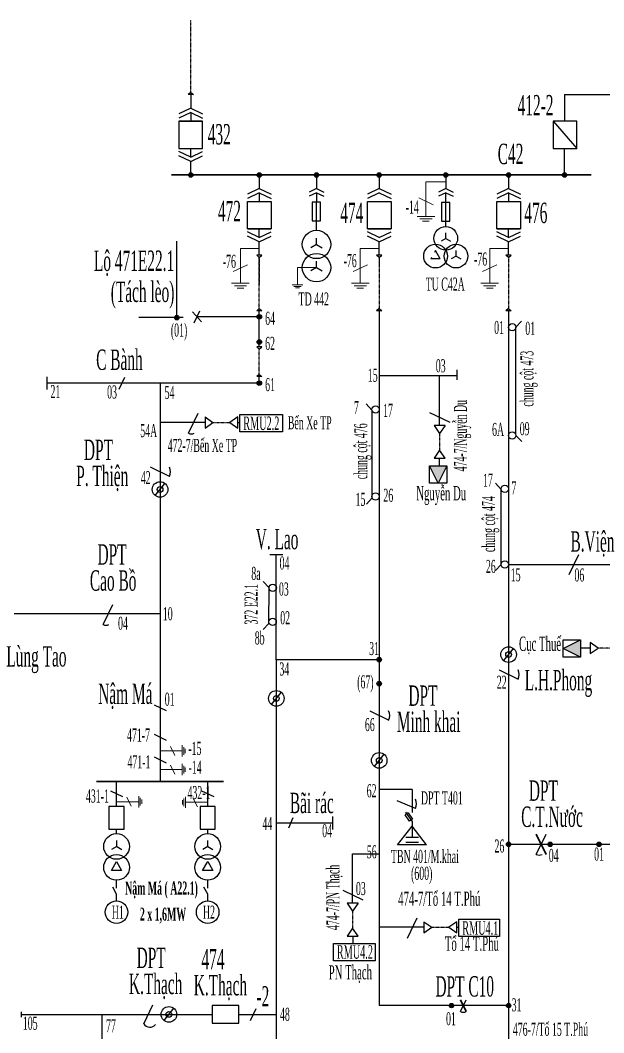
# Model space of a CAD drawing. Header units: inches. Extents: x 5954 to 16840, y 1852 to 5708.
# Drawn here: x 15927 to 16152.9, y 2821.3 to 3213.5 of the extents above; entities that cross this region are included whole.
import ezdxf

# ---------------------------------------------------------------- set-up
doc = ezdxf.new("R2010")
doc.units = ezdxf.units.IN
doc.header["$LTSCALE"] = 0.007
doc.header["$MEASUREMENT"] = 0
doc.linetypes.add('HIDDENX2', pattern=[0.75, 0.5, -0.25])
for name, color, linetype, lineweight in [('0.4+6kV', 6, 'Continuous', 25), ('Cap 22', 170, 'HIDDENX2', 25), ('DZ 22+10', 170, 'Continuous', 25), ('DZ 35', 30, 'Continuous', 25), ('TC 110', 1, 'Continuous', 35), ('TC 22', 170, 'Continuous', 35), ('Tiep dat', 7, 'Continuous', 15)]:
    doc.layers.add(name, color=color, linetype=linetype, lineweight=lineweight)
doc.layers.add('Chu', color=7, linetype='Continuous')
doc.layers.add('so', color=7, linetype='Continuous')
doc.styles.add('chu', font='times.ttf', dxfattribs={"width": 0.5, "height": 0.2})

msp = doc.modelspace()

# ---------------------------------------------------------------- hatches: boundary and pattern name
at = {"layer": 'DZ 22+10'}
for points in [[(15992.14, 3153.57, -1), (15993.87, 3153.57, -1)], [(16018.68, 3153.57, -1), (16020.41, 3153.57, -1)], [(16040.82, 3153.57, -1), (16042.55, 3153.57, -1)], [(16065.12, 3153.57, -1), (16066.84, 3153.57, -1)], [(16090.9, 3153.57, -1), (16092.63, 3153.57, -1)], [(16115.23, 3153.57, -1), (16116.95, 3153.57, -1)], [(16136.91, 3153.57, -1), (16138.64, 3153.57, -1)], [(15986.73, 3098.29, -1), (15988.46, 3098.29, -1)], [(16018.68, 3098.58, -1), (16020.41, 3098.58, -1)], [(16018.68, 3088.87, -1), (16020.41, 3088.87, -1)], [(16018.68, 3072.88, -1), (16020.41, 3072.88, -1)], [(16065.12, 2965.78, -1), (16066.84, 2965.78, -1)], [(16065.12, 2956.48, -1), (16066.84, 2956.48, -1)], [(16115.23, 2894.24, -1), (16116.95, 2894.24, -1)], [(16131.33, 2894.24, -1), (16133.06, 2894.24, -1)], [(16150.25, 2894.24, -1), (16151.97, 2894.24, -1)], [(16093.12, 2831.77, -1), (16094.85, 2831.77, -1)], [(16115.23, 2831.77, -1), (16116.95, 2831.77, -1)]]:
    msp.add_hatch(color=170, dxfattribs=at).paths.add_polyline_path(points)
at = {"layer": 'DZ 22+10', "ltscale": 0.06}
for points in [[(16088.8, 3034.2), (16085.45, 3040.9), (16092.15, 3040.9)], [(16137.21, 2970.17), (16143.91, 2973.52), (16143.91, 2966.82)]]:
    msp.add_hatch(color=256, dxfattribs=at).paths.add_polyline_path(points)

# ---------------------------------------------------------------- linework, layer by layer
at = {"layer": '0.4+6kV'}
for p, q in [((16087.79, 3124.24), (16087.4, 3123.56)), ((16089.62, 3121.08), (16087.79, 3124.24)), ((16095.73, 3122.13), (16095.73, 3124.24)), ((16041.69, 3117.67), (16041.69, 3120.2)), ((16086.29, 3121.63), (16085.97, 3121.08)), ((16089.62, 3121.08), (16085.97, 3121.08)), ((16095.73, 3122.13), (16093.9, 3121.08)), ((16095.73, 3122.13), (16097.56, 3121.08)), ((16041.69, 3117.67), (16039.49, 3116.4)), ((16041.69, 3117.67), (16043.88, 3116.4)), ((15962.27, 2884.17), (15964.25, 2887.59)), ((15964.25, 2887.59), (15966.23, 2884.17)), ((15997.57, 2884.17), (15999.55, 2887.59)), ((15999.55, 2887.59), (16001.53, 2884.17)), ((15966.23, 2884.17), (15962.27, 2884.17)), ((16001.53, 2884.17), (15997.57, 2884.17)), ((15964.25, 2877.24), (15964.25, 2880.34)), ((15999.55, 2877.24), (15999.55, 2880.34)), ((15964.25, 2874.91), (15962.78, 2877.66)), ((15999.55, 2874.91), (15998.08, 2877.66)), ((15964.25, 2872.38), (15964.25, 2874.91)), ((15999.55, 2872.38), (15999.55, 2874.91))]:
    msp.add_line(p, q, dxfattribs=at)
at = {"layer": '0.4+6kV', "color": 20, "ltscale": 0.06}
for p, q in [((15979.23, 3029.35), (15982.98, 3034.08)), ((15979.23, 3029.35), (15982.98, 3034.08)), ((16114.22, 2965.4), (16117.96, 2970.13)), ((16114.22, 2965.4), (16117.96, 2970.13)), ((16024.26, 2948.4), (16028.01, 2953.13)), ((16064.11, 2924.4), (16067.85, 2929.13)), ((15982.67, 2825.99), (15986.42, 2830.72)), ((15982.67, 2825.99), (15986.42, 2830.72))]:
    msp.add_line(p, q, dxfattribs=at)
at = {"layer": '0.4+6kV'}
for centre, radius in [((16087.79, 3122.13), 4.58), ((16095.73, 3122.13), 4.58), ((16041.69, 3117.67), 5.5), ((15964.25, 2885.31), 4.97), ((15999.55, 2885.31), 4.97), ((15964.25, 2867.99), 4.38), ((15964.25, 2867.99), 4.38), ((15999.55, 2867.99), 4.38), ((15999.55, 2867.99), 4.38)]:
    msp.add_circle(centre, radius, dxfattribs=at)
at = {"layer": '0.4+6kV', "color": 20, "ltscale": 0.06}
for centre, radius in [((15981.11, 3031.72), 3.02), ((15981.11, 3031.72), 3.02), ((15981.11, 3031.72), 1.11), ((16116.09, 2967.77), 3.02), ((16116.09, 2967.77), 3.02), ((16116.09, 2967.77), 1.11), ((16026.13, 2950.77), 3.02), ((16026.13, 2950.77), 3.02), ((16026.13, 2950.77), 1.11), ((16065.98, 2926.77), 3.02), ((16065.98, 2926.77), 3.02), ((16065.98, 2926.77), 1.11), ((15984.55, 2828.35), 3.02), ((15984.55, 2828.35), 3.02), ((15984.55, 2828.35), 1.11)]:
    msp.add_circle(centre, radius, dxfattribs=at)
at = {"layer": 'Cap 22'}
for p, q in [((15993, 3185.5), (15993, 3213.62)), ((16019.54, 3121.64), (16019.54, 3111.08)), ((16019.54, 3101.78), (16019.54, 3121.64)), ((16065.98, 3121.64), (16065.98, 3101.78)), ((16116.09, 3121.64), (16116.09, 3101.78)), ((16019.54, 3076.31), (16019.54, 3086.13)), ((16001.6, 3057.68), (16008.14, 3057.68)), ((16089.36, 3053.43), (16089.36, 3046.9)), ((16157.36, 2970.29), (16150.82, 2970.29)), ((16055.7, 2868.31), (16055.7, 2861.77)), ((16086.41, 2862.12), (16092.94, 2862.12))]:
    msp.add_line(p, q, dxfattribs=at)
at = {"layer": 'DZ 22+10', "color": 170}
for p, q in [((15993, 3185.5), (15991.99, 3184.7)), ((15993, 3185.5), (15994.02, 3184.7)), ((15994.02, 3184.7), (15991.99, 3184.7)), ((15993, 3184.7), (15993, 3179.45)), ((16137.77, 3184.7), (16178.14, 3184.7)), ((16137.77, 3184.7), (16137.77, 3174.44)), ((15993, 3179.45), (15988.42, 3177.22)), ((15993, 3177.82), (15988.42, 3175.6)), ((15993, 3179.45), (15997.59, 3177.22)), ((15993, 3177.82), (15993, 3174.44)), ((15993, 3177.82), (15997.59, 3175.6)), ((15988.42, 3174.44), (15997.59, 3174.44)), ((15993, 3160.44), (15988.42, 3162.67)), ((15993, 3160.44), (15993, 3163.82)), ((15993, 3160.44), (15997.59, 3162.67)), ((16137.77, 3153.57), (16137.77, 3163.82)), ((15993, 3158.82), (15988.42, 3161.04)), ((15993, 3158.82), (15997.59, 3161.04)), ((15993, 3153.57), (15993, 3158.82)), ((16019.54, 3153.57), (16019.54, 3148.32)), ((16041.69, 3153.57), (16041.69, 3148.32)), ((16065.98, 3153.57), (16065.98, 3148.32)), ((16091.76, 3153.57), (16091.76, 3148.32)), ((16116.09, 3153.57), (16116.09, 3148.32)), ((16019.54, 3148.32), (16014.96, 3146.1)), ((16019.54, 3146.69), (16014.96, 3144.47)), ((16019.54, 3148.32), (16024.12, 3146.1)), ((16019.54, 3146.69), (16019.54, 3143.32)), ((16019.54, 3146.69), (16024.12, 3144.47)), ((16041.69, 3148.32), (16038.85, 3146.94)), ((16041.69, 3146.69), (16038.85, 3145.32)), ((16041.69, 3148.32), (16044.52, 3146.94)), ((16041.69, 3146.69), (16044.52, 3145.32)), ((16041.69, 3146.69), (16041.69, 3143.07)), ((16065.98, 3148.32), (16061.4, 3146.1)), ((16065.98, 3146.69), (16061.4, 3144.47)), ((16065.98, 3148.32), (16070.56, 3146.1)), ((16065.98, 3146.69), (16070.56, 3144.47)), ((16091.76, 3148.32), (16088.93, 3146.94)), ((16091.76, 3146.69), (16088.93, 3145.32)), ((16091.76, 3148.32), (16094.6, 3146.94)), ((16091.76, 3146.69), (16094.6, 3145.32)), ((16091.76, 3133.59), (16091.76, 3146.69)), ((16116.09, 3148.32), (16111.51, 3146.1)), ((16116.09, 3146.69), (16111.51, 3144.47)), ((16116.09, 3148.32), (16120.67, 3146.1)), ((16116.09, 3146.69), (16120.67, 3144.47)), ((16116.09, 3146.69), (16116.09, 3143.32)), ((16043.29, 3143.07), (16040.08, 3143.07)), ((16040.08, 3143.07), (16040.08, 3135.76)), ((16041.69, 3132.14), (16041.69, 3143.07)), ((16043.29, 3135.76), (16043.29, 3143.07)), ((16093.37, 3142.96), (16090.15, 3142.96)), ((16090.15, 3142.96), (16090.15, 3135.65)), ((16093.37, 3135.65), (16093.37, 3142.96)), ((16040.08, 3135.76), (16043.29, 3135.76)), ((16090.15, 3135.65), (16093.37, 3135.65)), ((16014.96, 3132.69), (16024.12, 3132.69)), ((16019.54, 3129.32), (16014.96, 3131.54)), ((16019.54, 3129.32), (16019.54, 3132.69)), ((16019.54, 3129.32), (16024.12, 3131.54)), ((16061.4, 3132.69), (16070.56, 3132.69)), ((16065.98, 3129.32), (16061.4, 3131.54)), ((16065.98, 3129.32), (16070.56, 3131.54)), ((16091.76, 3129.01), (16091.76, 3131.12)), ((16111.51, 3132.69), (16120.67, 3132.69)), ((16116.09, 3129.32), (16111.51, 3131.54)), ((16116.09, 3129.32), (16116.09, 3132.69)), ((16116.09, 3129.32), (16120.67, 3131.54)), ((15987.6, 3098.29), (15987.6, 3127.87)), ((16019.54, 3127.69), (16014.96, 3129.92)), ((16019.54, 3127.69), (16024.12, 3129.92)), ((16019.54, 3122.44), (16019.54, 3127.69)), ((16041.75, 3126.61), (16039.56, 3125.34)), ((16041.75, 3126.61), (16041.75, 3129.14)), ((16041.75, 3126.61), (16043.95, 3125.34)), ((16065.98, 3127.69), (16061.4, 3129.92)), ((16065.98, 3127.69), (16070.56, 3129.92)), ((16065.98, 3122.44), (16065.98, 3127.69)), ((16091.76, 3129.01), (16089.94, 3127.95)), ((16091.76, 3129.01), (16093.59, 3127.95)), ((16116.09, 3127.69), (16111.51, 3129.92)), ((16116.09, 3127.69), (16120.67, 3129.92)), ((16116.09, 3122.44), (16116.09, 3127.69)), ((16019.54, 3121.64), (16018.53, 3122.44)), ((16020.56, 3122.44), (16018.53, 3122.44)), ((16019.54, 3121.64), (16020.56, 3122.44)), ((16065.98, 3121.64), (16064.97, 3122.44)), ((16066.99, 3122.44), (16064.97, 3122.44)), ((16065.98, 3121.64), (16066.99, 3122.44)), ((16116.09, 3121.64), (16115.08, 3122.44)), ((16117.1, 3122.44), (16115.08, 3122.44)), ((16116.09, 3121.64), (16117.1, 3122.44)), ((16065.98, 3121.2), (16065.98, 3117.82)), ((15993.72, 3100.54), (15997.16, 3096.64)), ((15994.3, 3096.24), (15996.57, 3100.91)), ((16019.54, 3101.78), (16018.53, 3100.98)), ((16020.56, 3100.98), (16018.53, 3100.98)), ((16019.54, 3101.78), (16020.56, 3100.98)), ((16019.54, 3086.93), (16019.54, 3100.98)), ((16065.98, 3101.78), (16064.97, 3100.98)), ((16066.99, 3100.98), (16064.97, 3100.98)), ((16065.98, 3101.78), (16066.99, 3100.98)), ((16065.98, 3100.98), (16065.98, 3050.9)), ((16116.09, 3101.78), (16115.08, 3100.98)), ((16117.1, 3100.98), (16115.08, 3100.98)), ((16116.09, 3101.78), (16117.1, 3100.98)), ((16116.09, 3100.98), (16116.09, 3057.21)), ((15990.05, 3098.29), (15972.9, 3098.29)), ((16019.54, 3098.58), (15995.43, 3098.58)), ((16118.89, 3094.59), (16121.14, 3096.98)), ((16118.89, 3052.99), (16118.93, 3094.59)), ((16019.54, 3086.13), (16018.53, 3086.93)), ((16020.56, 3086.93), (16018.53, 3086.93)), ((16019.54, 3086.13), (16020.56, 3086.93)), ((15937.42, 3070.39), (15937.42, 3075.37)), ((16019.54, 3076.31), (16018.53, 3075.51)), ((16020.56, 3075.51), (16018.53, 3075.51)), ((16019.54, 3076.31), (16020.56, 3075.51)), ((16019.54, 3072.88), (16019.54, 3075.51)), ((16065.98, 3075.94), (16095.98, 3075.94)), ((16089.36, 3056.52), (16089.36, 3075.7)), ((16096.2, 3074.17), (16096.2, 3078.01)), ((16019.54, 3072.88), (15937.42, 3072.88)), ((15965.23, 3070.55), (15967.5, 3075.22)), ((15981.11, 3072.88), (15981.11, 3016.63)), ((16060.93, 3064.87), (16063.18, 3062.48)), ((15992.12, 3053.49), (15995.9, 3061.28)), ((15998.52, 3059.83), (15998.52, 3055.53)), ((15998.52, 3059.83), (16001.6, 3057.68)), ((16011.22, 3059.83), (16008.14, 3057.68)), ((16011.22, 3055.53), (16011.22, 3059.83)), ((16063.26, 3028.45), (16063.29, 3062.11)), ((16085.5, 3061.59), (16093.29, 3057.81)), ((15998.52, 3057.68), (15981.1, 3057.68)), ((15998.52, 3055.53), (16001.6, 3057.68)), ((16008.14, 3057.68), (16011.22, 3055.53)), ((16011.22, 3057.68), (16012.03, 3057.7)), ((16091.51, 3056.52), (16087.22, 3056.52)), ((16087.22, 3056.52), (16089.36, 3053.43)), ((16091.51, 3056.52), (16089.36, 3053.43)), ((16116.09, 3057.21), (16116.09, 2775.22)), ((16118.93, 3052.66), (16121.18, 3050.27)), ((16065.98, 3050.9), (16065.98, 2831.77)), ((16089.36, 3046.9), (16087.22, 3043.81)), ((16091.51, 3043.81), (16089.36, 3046.9)), ((15984.77, 3036.76), (15977.44, 3040.32)), ((16087.22, 3043.81), (16091.51, 3043.81)), ((16089.36, 3040.98), (16089.36, 3043.81)), ((15981.11, 3033.74), (15981.11, 2918.64)), ((16111.01, 3034.15), (16113.26, 3031.76)), ((16061, 3026.06), (16063.26, 3028.45)), ((16113.25, 3002.67), (16113.26, 3031.79)), ((16028.7, 3006.38), (16023.56, 3006.38)), ((16026.13, 2965.78), (16026.13, 3006.38)), ((16139.56, 2998.78), (16143.34, 3006.57)), ((16111, 3000.28), (16113.25, 3002.67)), ((16116.09, 3002.67), (16156.35, 3002.67)), ((15959.02, 2979.39), (15962.8, 2987.18)), ((15981.11, 2983.58), (15916.74, 2983.58)), ((16147.74, 2970.29), (16144, 2970.26)), ((16147.74, 2972.43), (16147.74, 2968.14)), ((16150.82, 2970.29), (16147.74, 2972.43)), ((16147.74, 2968.14), (16150.82, 2970.29)), ((16065.98, 2965.78), (16026.13, 2965.78)), ((16026.13, 2965.78), (16026.13, 2863.86)), ((16112.42, 2961.79), (16119.76, 2958.23)), ((15978.77, 2948.3), (15983.44, 2946.03)), ((16062.31, 2945.95), (16069.65, 2942.39)), ((15978.77, 2936.92), (15983.44, 2934.65)), ((15978.77, 2928.09), (15983.44, 2925.82)), ((15964.25, 2908.89), (15964.25, 2918.64)), ((15999.55, 2908.89), (15999.55, 2918.64)), ((15961.92, 2915.01), (15966.59, 2912.74)), ((15997.21, 2915.01), (16001.89, 2912.74)), ((16078.72, 2915.44), (16065.98, 2915.44)), ((16078.72, 2915.44), (16078.72, 2906.59)), ((16080.01, 2908.13), (16072.93, 2911.14)), ((16076.19, 2906.74), (16078.72, 2903.03)), ((16032.49, 2904.52), (16030.89, 2900.45)), ((16047.97, 2899.94), (16047.97, 2905.08)), ((16077.25, 2906.44), (16076.09, 2905.66)), ((16077.73, 2903.25), (16076.09, 2905.66)), ((16077.25, 2906.44), (16078.88, 2904.04)), ((16078.88, 2904.04), (16077.73, 2903.25)), ((16078.72, 2903.03), (16078.72, 2896.99)), ((15964.25, 2898.38), (15964.25, 2900.12)), ((15999.55, 2898.38), (15999.55, 2900.12)), ((16026.13, 2902.51), (16047.97, 2902.51)), ((16073.12, 2894.09), (16078.72, 2901.29)), ((16084.33, 2894.09), (16078.72, 2901.29)), ((15964.32, 2893.38), (15964.32, 2895.67)), ((15999.61, 2893.38), (15999.61, 2895.67)), ((16076.25, 2896.99), (16081.2, 2896.99)), ((16076.25, 2895.1), (16081.2, 2895.1)), ((16126.82, 2890.35), (16130.6, 2898.14)), ((15964.32, 2893.38), (15962.34, 2892.24)), ((15964.32, 2893.38), (15966.29, 2892.24)), ((15999.61, 2893.38), (15997.63, 2892.24)), ((15999.61, 2893.38), (16001.59, 2892.24)), ((16084.33, 2894.09), (16073.12, 2894.09)), ((16158.64, 2894.24), (16116.09, 2894.24)), ((16055.7, 2871.39), (16055.7, 2890.58)), ((16055.7, 2890.58), (16065.98, 2890.58)), ((16051.84, 2876.46), (16059.63, 2872.68)), ((16057.85, 2871.39), (16053.56, 2871.39)), ((16053.56, 2871.39), (16055.7, 2868.31)), ((16057.85, 2871.39), (16055.7, 2868.31)), ((16026.13, 2863.86), (16026.13, 2805.99)), ((16076.92, 2857.93), (16080.7, 2865.72)), ((16083.32, 2864.27), (16083.32, 2859.97)), ((16083.32, 2864.27), (16086.41, 2862.12)), ((16096.03, 2864.27), (16092.94, 2862.12)), ((16096.03, 2859.97), (16096.03, 2864.27)), ((16055.7, 2861.77), (16053.56, 2858.69)), ((16057.85, 2858.69), (16055.7, 2861.77)), ((16083.32, 2862.12), (16065.91, 2862.12)), ((16083.32, 2859.97), (16086.41, 2862.12)), ((16092.94, 2862.12), (16096.03, 2859.97)), ((16096.03, 2862.12), (16096.84, 2862.14)), ((16053.56, 2858.69), (16057.85, 2858.69)), ((16055.86, 2855.86), (16055.86, 2858.69)), ((16097.42, 2829.48), (16099.64, 2834.06)), ((15927.46, 2827.32), (15927.46, 2829.39)), ((15927.46, 2828.35), (16001.26, 2828.35)), ((15958.6, 2828.35), (15958.6, 2785.63)), ((15974.77, 2824.69), (15978.33, 2832.02)), ((16011.57, 2828.35), (16026.13, 2828.35)), ((16016.16, 2826.06), (16018.39, 2830.64)), ((16116.09, 2831.77), (16065.98, 2831.77))]:
    msp.add_line(p, q, dxfattribs=at)
at = {"layer": 'DZ 22+10'}
msp.add_line((16133.42, 3174.44), (16142.58, 3163.82), dxfattribs=at)
at = {"layer": 'DZ 22+10', "ltscale": 0.06}
for p, q in [((16088.8, 3034.2), (16085.45, 3040.9)), ((16092.15, 3040.9), (16088.8, 3034.2)), ((16137.21, 2970.17), (16143.91, 2973.52)), ((16143.91, 2966.82), (16137.21, 2970.17))]:
    msp.add_line(p, q, dxfattribs=at)
at = {"layer": 'DZ 22+10', "color": 170}
for points in [[(15988.42, 3163.82), (15997.59, 3163.82), (15997.59, 3174.44), (15988.42, 3174.44)], [(16133.42, 3163.82), (16142.58, 3163.82), (16142.58, 3174.44), (16133.42, 3174.44)], [(16014.96, 3143.32), (16024.12, 3143.32), (16024.12, 3132.69), (16014.96, 3132.69)], [(16061.4, 3143.32), (16070.56, 3143.32), (16070.56, 3132.69), (16061.4, 3132.69)], [(16111.51, 3143.32), (16120.67, 3143.32), (16120.67, 3132.69), (16111.51, 3132.69)], [(16012.02, 3060.76), (16028.57, 3060.76), (16028.57, 3054.05), (16012.02, 3054.05)], [(15961.33, 2908.89), (15961.33, 2900.12), (15967.18, 2900.12), (15967.18, 2908.89)], [(15996.63, 2908.89), (15996.63, 2900.12), (16002.47, 2900.12), (16002.47, 2908.89)], [(16096.83, 2865.2), (16112.52, 2865.2), (16112.52, 2858.49), (16096.83, 2858.49)], [(16048.22, 2855.86), (16064.39, 2855.86), (16064.39, 2849.15), (16048.22, 2849.15)], [(16001.26, 2824.91), (16011.57, 2824.91), (16011.57, 2831.79), (16001.26, 2831.79)]]:
    msp.add_lwpolyline(points, close=True, dxfattribs=at)
at = {"layer": 'DZ 22+10', "ltscale": 0.06}
for points in [[(16085.45, 3040.9), (16092.15, 3040.9), (16092.15, 3034.2), (16085.45, 3034.2)], [(16143.91, 2973.52), (16143.91, 2966.82), (16137.21, 2966.82), (16137.21, 2973.52)]]:
    msp.add_lwpolyline(points, close=True, dxfattribs=at)
at = {"layer": 'DZ 22+10', "color": 170}
for centre, radius in [((15993, 3153.57), 0.864), ((16019.54, 3153.57), 0.864), ((16041.69, 3153.57), 0.864), ((16065.98, 3153.57), 0.864), ((16091.76, 3153.57), 0.864), ((16116.09, 3153.57), 0.864), ((16137.77, 3153.57), 0.864), ((16041.69, 3126.64), 5.5), ((16091.76, 3129.01), 4.58), ((15987.6, 3098.29), 0.864), ((16019.54, 3098.58), 0.864), ((16117.51, 3094.56), 1.42), ((16019.54, 3088.87), 0.864), ((16019.54, 3072.88), 0.864), ((16064.59, 3062.68), 1.42), ((16117.51, 3052.64), 1.42), ((16114.67, 3031.96), 1.42), ((16064.56, 3029.02), 1.42), ((16114.67, 3002.67), 1.42), ((16024.72, 2993.61), 1.42), ((16024.71, 2980.41), 1.42), ((16065.98, 2965.78), 0.864), ((16065.98, 2956.48), 0.864), ((15964.25, 2893.42), 4.97), ((15999.55, 2893.42), 4.97), ((16116.09, 2894.24), 0.864), ((16132.2, 2894.24), 0.864), ((16151.11, 2894.24), 0.864), ((16093.98, 2831.77), 0.864), ((16116.09, 2831.77), 0.864)]:
    msp.add_circle(centre, radius, dxfattribs=at)
for centre, radius, start, end in [((15993.23, 3055.78), 2.55, 244.1246, 295.8754), ((15981.11, 3038.54), 4.07, 334.1246, 25.8754), ((15960.13, 2981.68), 2.55, 244.1246, 295.8754), ((16116.09, 2960.01), 4.07, 334.1246, 25.8754), ((16065.98, 2944.17), 4.07, 334.1246, 25.8754), ((16076.34, 2909.91), 4.07, 334.1246, 25.8754), ((16127.93, 2892.64), 2.55, 244.1246, 295.8754), ((16098.53, 2831.77), 2.55, 244.1246, 295.8754)]:
    msp.add_arc(centre, radius, start, end, dxfattribs=at)
at = {"layer": 'DZ 22+10'}
msp.add_arc((15977.15, 2826.23), 2.84, 212.9583, 319.9872, dxfattribs=at)
at = {"layer": 'DZ 35'}
for p, q in [((16021.04, 2996.04), (16023.3, 2993.65)), ((16023.28, 2979.84), (16023.3, 2993.65)), ((16021.03, 2977.45), (16023.28, 2979.84))]:
    msp.add_line(p, q, dxfattribs=at)
at = {"layer": 'TC 110', "color": 1}
for p, q in [((16126.82, 2898.14), (16130.6, 2890.35)), ((16097.42, 2834.06), (16099.64, 2829.48))]:
    msp.add_line(p, q, dxfattribs=at)
at = {"layer": 'TC 22'}
for p, q in [((16148.1, 3153.57), (15985.59, 3153.57)), ((15956.55, 2918.64), (16005.66, 2918.64))]:
    msp.add_line(p, q, dxfattribs=at)
at = {"layer": 'Tiep dat'}
for p, q in [((16091.76, 3150.94), (16084.08, 3150.94)), ((16084.08, 3150.94), (16084.08, 3143.34)), ((16084.08, 3150.94), (16084.08, 3143.34)), ((16084.08, 3150.94), (16084.08, 3143.34)), ((16081.33, 3144.68), (16086.83, 3142.01)), ((16081.33, 3144.68), (16086.83, 3142.01)), ((16081.33, 3144.68), (16086.83, 3142.01)), ((16084.08, 3143.34), (16084.08, 3137.47)), ((16084.08, 3143.34), (16084.08, 3137.47)), ((16084.08, 3143.34), (16084.08, 3137.47)), ((16080.64, 3137.47), (16087.52, 3137.47)), ((16080.64, 3137.47), (16087.52, 3137.47)), ((16080.64, 3137.47), (16087.52, 3137.47)), ((16081.73, 3136.53), (16086.43, 3136.53)), ((16081.73, 3136.53), (16086.43, 3136.53)), ((16081.73, 3136.53), (16086.43, 3136.53)), ((16082.78, 3135.62), (16085.37, 3135.62)), ((16082.78, 3135.62), (16085.37, 3135.62)), ((16082.78, 3135.62), (16085.37, 3135.62)), ((16019.54, 3125.07), (16012.23, 3125.07)), ((16012.23, 3125.07), (16012.23, 3117.47)), ((16012.23, 3125.07), (16012.23, 3117.47)), ((16012.23, 3125.07), (16012.23, 3117.47)), ((16065.98, 3125.07), (16058.67, 3125.07)), ((16058.67, 3125.07), (16058.67, 3117.47)), ((16058.67, 3125.07), (16058.67, 3117.47)), ((16058.67, 3125.07), (16058.67, 3117.47)), ((16116.09, 3125.07), (16108.78, 3125.07)), ((16108.78, 3125.07), (16108.78, 3117.47)), ((16108.78, 3125.07), (16108.78, 3117.47)), ((16108.78, 3125.07), (16108.78, 3117.47)), ((16014.98, 3118.8), (16009.48, 3116.13)), ((16014.98, 3118.8), (16009.48, 3116.13)), ((16014.98, 3118.8), (16009.48, 3116.13)), ((16061.42, 3118.8), (16055.92, 3116.13)), ((16061.42, 3118.8), (16055.92, 3116.13)), ((16061.42, 3118.8), (16055.92, 3116.13)), ((16111.53, 3118.8), (16106.03, 3116.13)), ((16111.53, 3118.8), (16106.03, 3116.13)), ((16111.53, 3118.8), (16106.03, 3116.13)), ((16012.23, 3117.47), (16012.23, 3111.59)), ((16012.23, 3117.47), (16012.23, 3111.59)), ((16012.23, 3117.47), (16012.23, 3111.59)), ((16041.69, 3117.67), (16034.31, 3117.67)), ((16034.31, 3117.67), (16034.31, 3110.98)), ((16058.67, 3117.47), (16058.67, 3111.59)), ((16058.67, 3117.47), (16058.67, 3111.59)), ((16058.67, 3117.47), (16058.67, 3111.59)), ((16108.78, 3117.47), (16108.78, 3111.59)), ((16108.78, 3117.47), (16108.78, 3111.59)), ((16108.78, 3117.47), (16108.78, 3111.59)), ((16015.67, 3111.59), (16008.79, 3111.59)), ((16015.67, 3111.59), (16008.79, 3111.59)), ((16015.67, 3111.59), (16008.79, 3111.59)), ((16014.58, 3110.65), (16009.88, 3110.65)), ((16014.58, 3110.65), (16009.88, 3110.65)), ((16014.58, 3110.65), (16009.88, 3110.65)), ((16036.38, 3110.98), (16032.25, 3110.98)), ((16062.1, 3111.59), (16055.23, 3111.59)), ((16062.1, 3111.59), (16055.23, 3111.59)), ((16062.1, 3111.59), (16055.23, 3111.59)), ((16061.02, 3110.65), (16056.32, 3110.65)), ((16061.02, 3110.65), (16056.32, 3110.65)), ((16061.02, 3110.65), (16056.32, 3110.65)), ((16112.21, 3111.59), (16105.34, 3111.59)), ((16112.21, 3111.59), (16105.34, 3111.59)), ((16112.21, 3111.59), (16105.34, 3111.59)), ((16111.13, 3110.65), (16106.43, 3110.65)), ((16111.13, 3110.65), (16106.43, 3110.65)), ((16111.13, 3110.65), (16106.43, 3110.65)), ((16013.52, 3109.74), (16010.93, 3109.74)), ((16013.52, 3109.74), (16010.93, 3109.74)), ((16013.52, 3109.74), (16010.93, 3109.74)), ((16035.73, 3110.42), (16032.9, 3110.42)), ((16035.09, 3109.87), (16033.54, 3109.87)), ((16059.96, 3109.74), (16057.37, 3109.74)), ((16059.96, 3109.74), (16057.37, 3109.74)), ((16059.96, 3109.74), (16057.37, 3109.74)), ((16110.07, 3109.74), (16107.48, 3109.74)), ((16110.07, 3109.74), (16107.48, 3109.74)), ((16110.07, 3109.74), (16107.48, 3109.74)), ((15981.11, 2930.42), (15985.95, 2930.42)), ((15981.11, 2930.42), (15985.95, 2930.42)), ((15981.11, 2930.42), (15985.95, 2930.42)), ((15985.1, 2932.17), (15986.8, 2928.67)), ((15985.1, 2932.17), (15986.8, 2928.67)), ((15985.1, 2932.17), (15986.8, 2928.67)), ((15985.95, 2930.42), (15989.69, 2930.42)), ((15985.95, 2930.42), (15989.69, 2930.42)), ((15985.95, 2930.42), (15989.69, 2930.42)), ((15989.69, 2932.61), (15989.69, 2928.23)), ((15989.69, 2932.61), (15989.69, 2928.23)), ((15989.69, 2932.61), (15989.69, 2928.23)), ((15990.29, 2931.92), (15990.29, 2928.92)), ((15990.29, 2931.92), (15990.29, 2928.92)), ((15990.29, 2931.92), (15990.29, 2928.92)), ((15990.88, 2931.25), (15990.88, 2929.59)), ((15990.88, 2931.25), (15990.88, 2929.59)), ((15990.88, 2931.25), (15990.88, 2929.59)), ((15981.11, 2923.18), (15985.95, 2923.18)), ((15981.11, 2923.18), (15985.95, 2923.18)), ((15981.11, 2923.18), (15985.95, 2923.18)), ((15985.1, 2924.93), (15986.8, 2921.42)), ((15985.1, 2924.93), (15986.8, 2921.42)), ((15985.1, 2924.93), (15986.8, 2921.42)), ((15985.95, 2923.18), (15989.69, 2923.18)), ((15985.95, 2923.18), (15989.69, 2923.18)), ((15985.95, 2923.18), (15989.69, 2923.18)), ((15989.69, 2925.37), (15989.69, 2920.99)), ((15989.69, 2925.37), (15989.69, 2920.99)), ((15989.69, 2925.37), (15989.69, 2920.99)), ((15990.29, 2924.68), (15990.29, 2921.68)), ((15990.29, 2924.68), (15990.29, 2921.68)), ((15990.29, 2924.68), (15990.29, 2921.68)), ((15990.88, 2924), (15990.88, 2922.35)), ((15990.88, 2924), (15990.88, 2922.35)), ((15990.88, 2924), (15990.88, 2922.35)), ((15964.25, 2910.73), (15969.1, 2910.73)), ((15964.25, 2910.73), (15969.1, 2910.73)), ((15964.25, 2910.73), (15969.1, 2910.73)), ((15968.25, 2912.48), (15969.95, 2908.97)), ((15968.25, 2912.48), (15969.95, 2908.97)), ((15968.25, 2912.48), (15969.95, 2908.97)), ((15969.1, 2910.73), (15972.84, 2910.73)), ((15969.1, 2910.73), (15972.84, 2910.73)), ((15969.1, 2910.73), (15972.84, 2910.73)), ((15972.84, 2912.92), (15972.84, 2908.54)), ((15972.84, 2912.92), (15972.84, 2908.54)), ((15972.84, 2912.92), (15972.84, 2908.54)), ((15973.44, 2912.23), (15973.44, 2909.23)), ((15973.44, 2912.23), (15973.44, 2909.23)), ((15973.44, 2912.23), (15973.44, 2909.23)), ((15974.02, 2911.55), (15974.02, 2909.9)), ((15974.02, 2911.55), (15974.02, 2909.9)), ((15974.02, 2911.55), (15974.02, 2909.9)), ((15989.78, 2909.7), (15989.78, 2911.35)), ((15989.78, 2909.7), (15989.78, 2911.35)), ((15989.78, 2909.7), (15989.78, 2911.35)), ((15990.36, 2909.02), (15990.36, 2912.02)), ((15990.36, 2909.02), (15990.36, 2912.02)), ((15990.36, 2909.02), (15990.36, 2912.02)), ((15990.96, 2908.33), (15990.96, 2912.71)), ((15990.96, 2908.33), (15990.96, 2912.71)), ((15990.96, 2908.33), (15990.96, 2912.71)), ((15995.55, 2908.77), (15993.85, 2912.28)), ((15995.55, 2908.77), (15993.85, 2912.28)), ((15995.55, 2908.77), (15993.85, 2912.28)), ((15994.7, 2910.52), (15990.96, 2910.52)), ((15994.7, 2910.52), (15990.96, 2910.52)), ((15994.7, 2910.52), (15990.96, 2910.52)), ((15999.55, 2910.52), (15994.7, 2910.52)), ((15999.55, 2910.52), (15994.7, 2910.52)), ((15999.55, 2910.52), (15994.7, 2910.52))]:
    msp.add_line(p, q, dxfattribs=at)

# ---------------------------------------------------------------- texts
at = {"layer": 'Chu', "style": 'chu', "width": 0.5}
for s, p in [('412-2', (16119.59, 3176.66)), ('432', (15999.58, 3165.4)), ('C42', (16111.89, 3157.79)), ('472', (16003.51, 3135.65)), ('474', (16050.89, 3134.95)), ('476', (16122.2, 3134.96)), ('C Bành', (15956.36, 3078.06)), ('V. Lao', (16018.17, 3008.58)), (' B.Viện', (16138.58, 3007.63)), ('Lùng Tao', (15921.57, 2963.13)), ('Nậm Má', (15957.16, 2948.65)), (' Bãi rác', (16029.89, 2906.33))]:
    msp.add_text(s, height=7.882, dxfattribs=at).set_placement(p)
at = {"layer": 'Chu', "attachment_point": 1, "line_spacing_factor": 0.769231, "style": 'chu'}
for s, insert, char_height, width in [('Lộ 471E22.1', (15955.5, 3124.27), 7.8819, 40.4306), ('(Tách lèo)', (15962.02, 3112.24), 7.882, 40.4306), ('\\P{\\fTimes New Roman|b0|i0|c163|p18;RMU}2.2', (16013.34, 3066.71), 5.2414, 26.8863), ('  DPT \\PP. Thiện', (15948.64, 3051.02), 7.882, 40.4306), ('Nguyễn Du', (16080.34, 3033.02), 5.517, 28.3014), ('  DPT\\PCao Bồ', (15953.92, 3010.5), 7.882, 40.4306), ('\\PCục Thuế', (16120.13, 2981.79), 5.517, 28.3014), (' \\PL.H.Phong', (16122.35, 2971.91), 7.882, 40.4306), ('   DPT\\PMinh khai', (16072.83, 2955.79), 7.882, 40.4306), ('  DPT \\PC.T.N{\\fTimes New Roman|b0|i0|c163|p18;ư}ớc', (16120.97, 2918.99), 7.8819, 40.4306), ('474-7/Tổ 14 T.Phú', (16073.33, 2875.94), 5.5173, 34.9176), ('\\P{\\fTimes New Roman|b0|i0|c163|p18;RMU}4.1', (16098.15, 2871.16), 5.2414, 26.8863), ('Tổ 14 T.Phú', (16091.41, 2858.54), 5.5173, 28.3014), ('  DPT\\PK.Thạch', (15969.07, 2854.22), 7.882, 40.4306), ('  474\\PK.Thạch', (15994.15, 2853.71), 7.882, 40.4306), ('\\P{\\fTimes New Roman|b0|i0|c163|p18;RMU}4.2', (16049.59, 2861.88), 5.2414, 26.8863), ('DPT C10', (16087.78, 2843.16), 7.882, 55.1381), ('-2', (16018.44, 2839.31), 7.882, 40.4306)]:
    msp.add_mtext(s, dxfattribs=dict(at, insert=insert, char_height=char_height, width=width))
at = {"layer": 'Chu', "insert": (16046.37, 2854.48), "char_height": 5.5173, "width": 28.3014, "attachment_point": 1, "rotation": 0.2331, "line_spacing_factor": 0.769231, "style": 'chu'}
msp.add_mtext('{\\fTimes New Roman|b0|i0|c163|p18;\\P}PN Thạch', dxfattribs=at)
at = {"layer": 'so', "style": 'chu', "width": 0.5}
for s, height, p in [('-14', 5.052, (16076.24, 3138.62)), ('-76', 5.052, (16005.41, 3117.58)), ('-76', 5.052, (16052.2, 3117.85)), ('-76', 5.052, (16102.71, 3118.47)), ('TU C42A', 5.052, (16083.98, 3108.77)), ('TD 442', 5.052, (16034.77, 3103)), ('64', 5.052, (16021.81, 3095.51)), ('(01)', 5.052, (15985.29, 3090.97)), ('01', 5.052, (16110.5, 3091.96)), ('01', 5.052, (16122.56, 3091.65)), ('62', 5.052, (16021.81, 3085.8)), ('03', 5.052, (16087.9, 3077.12)), ('15', 5.052, (16061.57, 3073.47)), ('21', 5.052, (15938.67, 3067.13)), ('03', 5.052, (15960.61, 3066.97)), ('54', 5.052, (15982.87, 3066.8)), ('61', 5.052, (16021.81, 3069.81)), ('7', 5.05, (16056.17, 3060.9)), ('17', 5.052, (16067.5, 3059.85)), ('Bến Xe TP', 5.052, (16030.6, 3055.05)), ('54A', 5.052, (15973.43, 3052)), ('6A', 5.052, (16109.68, 3052.45)), ('09', 5.052, (16120.41, 3052.73)), ('472-7/Bến Xe TP', 5.0525, (15984.05, 3046.28)), ('42', 5.052, (15973.65, 3033.79)), ('17', 5.052, (16106.18, 3032.79)), ('7', 5.05, (16117.21, 3029.87)), ('15', 5.052, (16056.84, 3025.4)), ('26', 5.052, (16067.6, 3026.94)), ('04', 5.052, (16027.39, 3000.71)), ('8a', 5.052, (16016.45, 2996.69)), ('26', 5.052, (16107.31, 2999.38)), ('15', 5.052, (16116.94, 2996.17)), ('06', 5.052, (16141.61, 2996.07)), ('03', 5.052, (16027.14, 2990.63)), ('10', 5.052, (15982.18, 2981.05)), ('04', 5.052, (15964.84, 2977.37)), ('02', 5.052, (16027.65, 2979.49)), ('8b', 5.052, (16017.79, 2971.67)), ('31', 5.052, (16062.1, 2967.58)), ('34', 5.052, (16027.32, 2959.67)), ('(67)', 5.052, (16057.44, 2954.67)), ('22', 5.052, (16111.53, 2954.52)), ('01', 5.052, (15982.92, 2947.96)), ('66', 5.052, (16060.44, 2938.12)), ('471-7', 5.052, (15968.31, 2934.07)), ('-15', 5.052, (15992.06, 2928.91)), ('471-1', 5.052, (15968.47, 2923.68)), ('-14', 5.052, (15992.13, 2921.6)), ('431-1', 5.052, (15952.4, 2910.45)), ('432-1', 5.052, (15991.73, 2911.77)), ('62', 5.052, (16061.14, 2912.48)), ('44', 5.052, (16020.75, 2899.81)), ('04', 5.052, (16043.9, 2897.01)), ('26', 5.052, (16110.64, 2891.07)), ('56', 5.052, (16061.2, 2888.83)), ('04', 5.052, (16131.67, 2887.45)), ('01', 5.052, (16149.23, 2887.93)), ('(600)', 5.052, (16078.32, 2880.52)), ('03', 5.052, (16056.96, 2874.61)), ('H1', 5.052, (15962.41, 2865.45)), ('H2', 5.052, (15997.71, 2865.45)), ('31', 5.052, (16117.28, 2829.54)), ('48', 5.052, (16027.55, 2825.87)), ('01', 5.052, (16091.87, 2824.17)), ('105', 5.052, (15927.96, 2822.43)), ('77', 5.052, (15960.18, 2821.46)), ('476-7/Tổ 15 T.Phú', 5.0525, (16117.74, 2820.08))]:
    msp.add_text(s, height=height, dxfattribs=at).set_placement(p)
for s, height, p in [('chung cột 473', 5.0525, (16125.71, 3063.83)), ('474-7/Nguyễn Du', 5.0525, (16099.94, 3038.73)), ('chung cột 476', 5.0525, (16061.37, 3035.71)), ('chung cột 474', 5.0525, (16110.85, 3007.48)), ('372 E22.1', 5.052, (16018.88, 2979.41)), ('474-7/PN Thạch', 5.0525, (16050.58, 2861.02))]:
    msp.add_text(s, height=height, rotation=90, dxfattribs=at).set_placement(p)
at = {"layer": 'so', "attachment_point": 1, "style": 'chu'}
for s, insert, char_height, width, line_spacing_factor in [('DPT T401', (16082.13, 2914.75), 5.052, 24.1693, 0.769231), ('TBN 401/M.khai', (16070.54, 2892.11), 5.0525, 27.1936, 0.769231), ('{\\fTimes New Roman|b1|i0|c0|p18;Nậm Má ( A22.1)\\P      2 x 1,6MW}', (15967.57, 2879.83), 5.0525, 54.2721, 1.2)]:
    msp.add_mtext(s, dxfattribs=dict(at, insert=insert, char_height=char_height, width=width, line_spacing_factor=line_spacing_factor))

doc.saveas('drawing.dxf')
